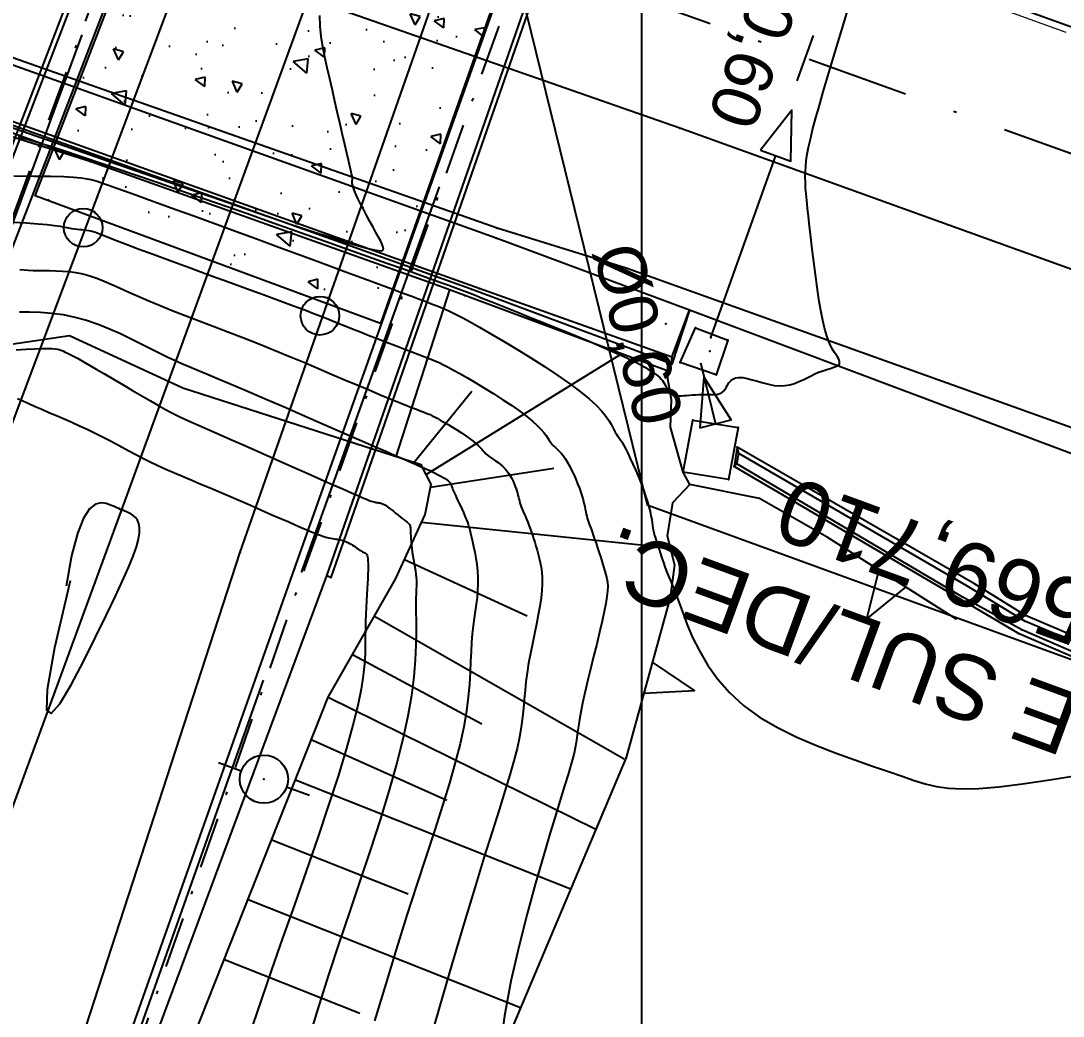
# Model space of a CAD drawing. Header units: metres. Extents: x 820373 to 834957, y 7564678 to 7566875.
# Drawn here: x 821280.7 to 821313.09, y 7564950.61 to 7564981.54 of the extents above; entities that cross this region are included whole.
import ezdxf
from ezdxf.enums import TextEntityAlignment as Align

# ---------------------------------------------------------------- set-up
doc = ezdxf.new("R2010")
doc.units = ezdxf.units.M
for name, pattern in [('XREF_GEO$0$DASHDOT', [25.4, 12.7, -6.35, 0, -6.35]), ('XREF_GEO$0$DASHED2', [0.375, 0.25, -0.125]), ('XREF_GEO$0$DGNStyle3', [83.551646, 59.679747, -23.871899]), ('XREF_TOP$0$DASHDOT', [25.4, 12.7, -6.35, 0, -6.35])]:
    doc.linetypes.add(name, pattern=pattern)
for name, color, linetype in [('P-MALHA-IMPAR', 1, 'Continuous'), ('XREF_GEO$0$F-HZ-EIXO', 42, 'XREF_GEO$0$DASHDOT'), ('XREF_GEO$0$F-HZ-ESTACA', 73, 'Continuous'), ('XREF_GEO$0$F-HZ-OAE_EXISTENTE', 55, 'Continuous'), ('XREF_GEO$0$F-HZ-PTO-NOTAVEL', 42, 'Continuous'), ('XREF_TOP$0$T-DI-MURETA', 23, 'Continuous'), ('XREF_TOP$0$T-EU-POSTE', 23, 'Continuous'), ('XREF_TOP$0$T-HD-VALETA_SARJETA', 132, 'Continuous'), ('XREF_TOP$0$T-HG-BARRANCO', 23, 'Continuous'), ('XREF_TOP$0$T-HG-CRISTA', 23, 'Continuous'), ('XREF_TOP$0$T-HG-PÉ', 23, 'Continuous'), ('XREF_TOP$0$T-HM-COTA', 252, 'Continuous'), ('XREF_TOP$0$T-HM-CURVA_INTERMEDIÁRIA', 252, 'Continuous'), ('XREF_TOP$0$T-HM-CURVA_MESTRA', 23, 'Continuous'), ('XREF_TOP$0$T-IU-CAIXA', 23, 'Continuous'), ('XREF_TOP$0$T-IU-TUBO', 23, 'Continuous'), ('XREF_TOP$0$T-OA-LAJE', 31, 'Continuous'), ('XREF_TOP$0$T-OA-PILAR', 31, 'Continuous'), ('XREF_TOP$0$T-SI-FAIXA', 23, 'Continuous'), ('XREF_TOP$0$T-SV-GUARD_RAIL', 23, 'Continuous'), ('XREF_TOP$0$T-SV-GUIA', 23, 'XREF_TOP$0$DASHDOT'), ('XREF_TOP$0$T-SV-PÉ_GUIA', 23, 'XREF_TOP$0$DASHDOT'), ('XREF_TOP$0$T-SV-RUA_PAVIMENTADA', 23, 'Continuous'), ('XREF_TOP$0$T-VE-VEGETAÇÃO', 92, 'Continuous')]:
    doc.layers.add(name, color=color, linetype=linetype)
doc.layers.add('XREF_GEO$0$F-HZ-FAIXA', color=11, linetype='XREF_GEO$0$DGNStyle3', lineweight=0)
doc.styles.add('XREF_GEO$0$ARIAL', font='arial.ttf')
doc.styles.add('XREF_TOP$0$ROMANS', font='arial.ttf', dxfattribs={"height": 1.5})

# ---------------------------------------------------------------- blocks, each defined once
blk = doc.blocks.new('MALHA-IMPAR')
at = {"layer": 'P-MALHA-IMPAR'}
blk.add_line((821300, 7564878.482), (821300, 7565129.035), dxfattribs=at)
blk = doc.blocks.new('XREF_TOP$0$PONTO')
at = {"layer": 'XREF_TOP$0$T-HM-COTA'}
blk.add_point((0, 0), dxfattribs=at)
blk = doc.blocks.new('XREF_TOP$0$MATO 01')
blk.add_lwpolyline([(0.5, 0), (0, 1.5), (-0.5, 0)])
blk = doc.blocks.new('XREF_TOP$0$POSTE 01')
for points in [[(-1.5, 0), (-0.75, 0)], [(0.75, 0), (1.5, 0)]]:
    blk.add_lwpolyline(points)
blk.add_circle((0, 0), 0.75)
at = {"style": 'XREF_TOP$0$ROMANS'}
blk.add_attdef('PST', text='', height=1.5, dxfattribs=at).set_placement((2.25, 0), align=Align.MIDDLE_LEFT)
blk = doc.blocks.new('XREF_TOP$0$TUBULAÇÃO')
blk.add_lwpolyline([(-0.5, 0), (0.5, 0), (0, 1.5)], close=True)
at = {"style": 'XREF_TOP$0$ROMANS'}
blk.add_attdef('T', text='', height=1.5, rotation=90, dxfattribs=at).set_placement((-2, 0), align=Align.MIDDLE_LEFT)
blk = doc.blocks.new('XREF_TOP')
at = {"layer": 'XREF_TOP$0$T-OA-LAJE', "transparency": 33554572}
h = blk.add_hatch(dxfattribs=at)
h.set_pattern_fill('AR-CONC', color=256, scale=0.5)
h.set_pattern_definition([(143.33905, (824593.489, 7561771.7188), (0.1043458, 3.5984875), [0.375, -4.125]), (88.33905, (824593.489, 7561771.719), (-3.7141684, -0.911634), [0.3, -3.3]), (193.7905, (824593.4978, 7561772.0187), (-3.6098225, 2.6868534), [0.318701, -3.5057106]), (139.52325, (824592.491, 7561771.6606), (0.515387, 5.3753506), [0.5625, -6.1875]), (189.97469, (824592.534, 7561772.1085), (-5.134519, 4.381691), [0.478052, -5.258569]), (84.52322, (824592.491, 7561771.6606), (-5.134519, 4.381691), [0.45, -4.95]), (114.33905, (824592.7113, 7561772.1743), (1.8358443, 3.0967202), [0.375, -4.125]), (59.33905, (824592.7113, 7561772.1743), (-3.6904538, 1.0033314), [0.3, -3.3]), (164.7905, (824592.8642, 7561772.4324), (-1.8546096, 4.1000516), [0.318701, -3.5057106]), (130.839052, (824593.4891, 7561771.7188), (-1.6651848, -0.03625007), [0, -3.26, 0, -3.35, 0, -3.3125]), (100.83905, (824593.4891, 7561771.7188), (-2.0453224, 1.1982532), [0, -1.91, 0, -3.185, 0, -1.2625]), (60.839052, (824593.554, 7561770.6057), (-0.0428781, 2.67114944), [0, -1.25, 0, -3.9, 0, -5.175]), (50.83905, (824593.5832, 7561770.1066), (-0.669512, 2.8818278), [0, -1.625, 0, -2.59, 0, -3.675])])
h.paths.add_polyline_path([(821300.108, 7565021.642), (821306.754, 7565019.297), (821308.745, 7565018.551), (821305.633, 7565010.422), (821300.214, 7564995.522), (821297.835, 7564989.016), (821291.872, 7564972.135), (821281.138, 7564976.099), (821287.591, 7564992.852), (821295.152, 7565013.463), (821298.185, 7565022.293)])
at = {"layer": 'XREF_TOP$0$T-DI-MURETA'}
for points in [[(821299.514, 7565030.299, 828.8), (821299.676, 7565030.26, 828.647), (821294.002, 7565013.607, 828.957), (821286.602, 7564993.328, 828.962), (821277.258, 7564969.044, 828.8), (821277.133, 7564969.101, 828.834), (821286.472, 7564993.408, 829.043), (821293.854, 7565013.664, 829.078)], [(821312.776, 7565025.509, 828.819), (821306.629, 7565010.054, 828.923), (821298.82, 7564988.628, 829.013), (821290.331, 7564964.242, 828.889), (821290.206, 7564964.287, 828.788), (821298.702, 7564988.681, 829.002), (821306.517, 7565010.114, 828.99), (821312.669, 7565025.575, 828.943)]]:
    blk.add_polyline3d(points, close=True, dxfattribs=at)
blk.add_polyline3d([(821300.817, 7564970.646, 821.827), (821294.492, 7564973.001, 822.628), (821293.654, 7564973.316, 822.629), (821282.856, 7564977.166, 822.698), (821274.512, 7564980.211, 821.202)], dxfattribs=at)
at = {"layer": 'XREF_TOP$0$T-HD-VALETA_SARJETA'}
for points in [[(821271.041, 7564951.698, 828.763), (821278.376, 7564969.163, 828.802), (821287.515, 7564992.877, 828.828), (821295.088, 7565013.485, 828.838), (821300.721, 7565030.005, 828.825), (821304.47, 7565042.17, 828.765)], [(821283.765, 7564949.109, 828.794), (821289.201, 7564964.505, 828.793), (821297.896, 7564988.974, 828.865), (821305.753, 7565010.393, 828.856), (821311.808, 7565025.835, 828.835), (821317.172, 7565038.035, 828.744)], [(821301.475, 7564972.543, 821.675), (821295.47, 7564974.785, 821.298), (821275.404, 7564981.965, 819.979), (821261.171, 7564986.926, 818.825), (821242.67, 7564993.804, 817.695), (821222.025, 7565001.503, 816.517), (821204.194, 7565007.428, 815.522), (821185.244, 7565012.044, 813.786), (821175.993, 7565014.081, 814.606), (821172.07, 7565013.69, 814.396), (821170.991, 7565013.016, 814.446), (821165.033, 7565011.097, 813.977)], [(821300.928, 7564971.083, 821.62), (821294.942, 7564973.224, 821.184), (821274.772, 7564980.435, 819.862), (821260.882, 7564985.913, 818.603), (821242.314, 7564992.801, 817.479), (821221.544, 7565000.43, 816.272), (821203.905, 7565006.509, 815.283), (821184.862, 7565011.176, 813.573), (821175.955, 7565012.879, 814.333), (821172.372, 7565012.641, 814.244)], [(821300.93, 7564970.865, 821.807), (821294.697, 7564973.202, 821.384), (821274.636, 7564980.358, 820.058), (821260.747, 7564985.654, 818.828), (821242.224, 7564992.529, 817.682), (821221.412, 7565000.137, 816.572), (821203.849, 7565006.262, 815.497), (821184.884, 7565010.953, 813.761), (821175.91, 7565012.607, 814.54), (821172.414, 7565012.352, 814.422), (821171.267, 7565012.195, 814.414), (821164.93, 7565010.157, 814.054)], [(821329.311, 7564956.005, 823.412), (821327.659, 7564956.378, 823.275), (821324.511, 7564957.691, 823.209), (821311.922, 7564963.056, 822.756), (821310.33, 7564964.043, 822.628), (821302.957, 7564968.289, 822)], [(821330.59, 7564955.569, 823.078), (821327.568, 7564956.191, 823.017), (821324.494, 7564957.565, 822.9), (821311.896, 7564962.88, 822.481), (821310.093, 7564963.978, 822.334), (821303.006, 7564968.097, 821.795)], [(821330.247, 7564954.7, 823.068), (821327.457, 7564955.981, 822.992), (821324.33, 7564957.192, 822.922), (821311.8, 7564962.607, 822.488), (821309.948, 7564963.642, 822.339), (821302.951, 7564967.773, 821.804)], [(821329.08, 7564955.078, 823.06), (821327.394, 7564955.803, 823.262), (821324.272, 7564957.073, 823.169), (821311.722, 7564962.492, 822.737), (821309.931, 7564963.544, 822.636), (821302.86, 7564967.69, 822.056)]]:
    blk.add_polyline3d(points, dxfattribs=at)
for points in [[(821300.93, 7564970.865, 821.807), (821300.928, 7564971.083, 821.62), (821301.475, 7564972.543, 821.675)], [(821302.86, 7564967.69, 822.056), (821302.951, 7564967.773, 821.804), (821303.006, 7564968.097, 821.795), (821302.957, 7564968.289, 822)]]:
    blk.add_polyline3d(points, close=True, dxfattribs=at)
at = {"layer": 'XREF_TOP$0$T-HG-BARRANCO'}
for p, q in [((821292.359, 7564967.994), (821294.026, 7564973.176)), ((821293.296, 7564967.442), (821299.366, 7564971.186)), ((821292.909, 7564967.817), (821294.715, 7564970.031)), ((821297.256, 7564967.626), (821293.429, 7564967.04)), ((821293.152, 7564965.953), (821300.879, 7564965.165)), ((821292.621, 7564964.797), (821296.43, 7564963.049)), ((821291.683, 7564963.032), (821299.446, 7564958.606)), ((821291.005, 7564961.842), (821295.022, 7564959.694)), ((821290.252, 7564960.521), (821298.564, 7564956.42)), ((821293.936, 7564957.31), (821289.724, 7564959.189)), ((821289.232, 7564957.946), (821297.754, 7564954.571)), ((821288.495, 7564956.087), (821292.738, 7564954.407)), ((821287.759, 7564954.228), (821296.226, 7564950.874)), ((821287.022, 7564952.368), (821291.227, 7564950.703))]:
    blk.add_line(p, q, dxfattribs=at)
at = {"layer": 'XREF_TOP$0$T-HG-CRISTA'}
blk.add_polyline3d([(821285.424, 7564948.333, 828.953), (821290.252, 7564960.521, 828.738), (821292.341, 7564964.186, 827.351), (821293.262, 7564966.193, 826.657), (821293.449, 7564967.142, 826.311), (821293.142, 7564967.742, 825.964), (821285.73, 7564970.126, 826.477), (821282.206, 7564971.752, 826.733), (821278.013, 7564971.128, 826.989), (821277.145, 7564970.471, 827.848), (821276.504, 7564969.367, 828.706), (821275.898, 7564967.844, 828.853), (821269.83, 7564952.3, 828.756)], dxfattribs=at)
at = {"layer": 'XREF_TOP$0$T-HG-PÉ'}
for points in [[(821282.856, 7564977.166, 822.698), (821270.322, 7564981.101, 819.852), (821269.126, 7564980.986, 819.939), (821268.071, 7564980.011, 820.026), (821266.4, 7564977.421, 820.201), (821262.624, 7564967.641, 820.912), (821260.607, 7564961.313, 821.308)], [(821301.484, 7564967.124, 822.516), (821301.276, 7564967.509, 822.382), (821300.889, 7564968.915, 822.154), (821300.922, 7564969.764, 822.04), (821300.795, 7564970.48, 821.926), (821300.817, 7564970.646, 821.827)]]:
    blk.add_polyline3d(points, dxfattribs=at)
at = {"layer": 'XREF_TOP$0$T-HM-CURVA_INTERMEDIÁRIA', "flags": 128}
for points in [[(821280.599, 7564977.938), (821280.974, 7564977.84), (821281.413, 7564977.709), (821281.943, 7564977.538), (821282.584, 7564977.326), (821283.321, 7564977.077), (821284.133, 7564976.799), (821285, 7564976.5), (821285.898, 7564976.188), (821286.807, 7564975.871), (821287.706, 7564975.557), (821288.573, 7564975.252), (821289.389, 7564974.964), (821290.15, 7564974.695), (821290.852, 7564974.446), (821291.494, 7564974.218), (821292.073, 7564974.011), (821292.587, 7564973.828), (821293.034, 7564973.668), (821293.41, 7564973.533), (821293.718, 7564973.422), (821293.971, 7564973.33), (821294.187, 7564973.251), (821294.384, 7564973.177), (821294.58, 7564973.102), (821294.792, 7564973.02), (821295.038, 7564972.922), (821295.335, 7564972.804), (821295.696, 7564972.659), (821296.11, 7564972.494), (821296.559, 7564972.313), (821297.028, 7564972.123), (821297.498, 7564971.932), (821297.954, 7564971.745), (821298.378, 7564971.57), (821298.754, 7564971.411), (821299.068, 7564971.276), (821299.326, 7564971.161), (821299.534, 7564971.065), (821299.7, 7564970.984), (821299.833, 7564970.916), (821299.94, 7564970.858), (821300.028, 7564970.807), (821300.106, 7564970.761), (821300.18, 7564970.716), (821300.251, 7564970.672), (821300.319, 7564970.629), (821300.384, 7564970.586), (821300.444, 7564970.543), (821300.5, 7564970.499), (821300.551, 7564970.453), (821300.597, 7564970.406), (821300.638, 7564970.357), (821300.673, 7564970.307), (821300.704, 7564970.257), (821300.731, 7564970.209), (821300.754, 7564970.164), (821300.774, 7564970.122), (821300.791, 7564970.086), (821300.806, 7564970.057), (821300.819, 7564970.035), (821300.83, 7564970.019), (821300.84, 7564970.009), (821300.85, 7564970.002), (821300.858, 7564969.998), (821300.866, 7564969.995), (821300.873, 7564969.992), (821300.881, 7564969.988), (821300.889, 7564969.981), (821300.897, 7564969.973), (821300.906, 7564969.962), (821300.916, 7564969.951), (821300.927, 7564969.939), (821300.938, 7564969.927), (821300.95, 7564969.916), (821300.964, 7564969.906), (821300.979, 7564969.897), (821300.997, 7564969.89), (821301.019, 7564969.885), (821301.046, 7564969.882), (821301.079, 7564969.88), (821301.12, 7564969.88), (821301.171, 7564969.882), (821301.232, 7564969.886), (821301.303, 7564969.892), (821301.385, 7564969.899), (821301.474, 7564969.906), (821301.569, 7564969.913), (821301.666, 7564969.92), (821301.765, 7564969.926), (821301.863, 7564969.929), (821301.958, 7564969.93), (821302.048, 7564969.929), (821302.133, 7564969.926), (821302.213, 7564969.925), (821302.287, 7564969.928), (821302.355, 7564969.937), (821302.418, 7564969.954), (821302.474, 7564969.982), (821302.525, 7564970.023), (821302.57, 7564970.078), (821302.613, 7564970.144), (821302.657, 7564970.214), (821302.704, 7564970.284), (821302.76, 7564970.349), (821302.828, 7564970.403), (821302.91, 7564970.441), (821303.011, 7564970.458), (821303.132, 7564970.451), (821303.272, 7564970.424), (821303.426, 7564970.384), (821303.591, 7564970.336), (821303.762, 7564970.287), (821303.937, 7564970.243), (821304.11, 7564970.21), (821304.279, 7564970.195), (821304.44, 7564970.202), (821304.593, 7564970.229), (821304.739, 7564970.271), (821304.878, 7564970.325), (821305.01, 7564970.385), (821305.136, 7564970.449), (821305.256, 7564970.511), (821305.371, 7564970.567), (821305.481, 7564970.615), (821305.586, 7564970.654), (821305.684, 7564970.687), (821305.775, 7564970.714), (821305.858, 7564970.738), (821305.931, 7564970.76), (821305.995, 7564970.781), (821306.047, 7564970.802), (821306.088, 7564970.826), (821306.117, 7564970.853), (821306.135, 7564970.883), (821306.143, 7564970.917), (821306.14, 7564970.955), (821306.127, 7564970.997), (821306.105, 7564971.045), (821306.073, 7564971.098), (821306.032, 7564971.158), (821305.984, 7564971.229), (821305.93, 7564971.318), (821305.872, 7564971.43), (821305.809, 7564971.571), (821305.746, 7564971.746), (821305.681, 7564971.961), (821305.618, 7564972.222), (821305.556, 7564972.532), (821305.498, 7564972.881), (821305.442, 7564973.258), (821305.389, 7564973.652), (821305.339, 7564974.049), (821305.293, 7564974.44), (821305.25, 7564974.812), (821305.211, 7564975.153), (821305.177, 7564975.455), (821305.147, 7564975.719), (821305.121, 7564975.953), (821305.101, 7564976.161), (821305.086, 7564976.35), (821305.077, 7564976.525), (821305.074, 7564976.691), (821305.078, 7564976.855), (821305.088, 7564977.021), (821305.107, 7564977.199), (821305.136, 7564977.393), (821305.178, 7564977.612), (821305.233, 7564977.864), (821305.304, 7564978.154), (821305.393, 7564978.491), (821305.502, 7564978.881), (821305.631, 7564979.328), (821305.775, 7564979.818), (821305.929, 7564980.333), (821306.087, 7564980.855), (821306.242, 7564981.366), (821306.39, 7564981.847)], [(821279.907, 7564978.4), (821280.956, 7564978.036), (821282.061, 7564977.652), (821283.184, 7564977.262), (821284.291, 7564976.877), (821285.343, 7564976.511), (821286.303, 7564976.178), (821287.136, 7564975.889), (821287.814, 7564975.654), (821288.352, 7564975.469), (821288.772, 7564975.325), (821289.099, 7564975.214), (821289.357, 7564975.128), (821289.57, 7564975.058), (821289.76, 7564974.996), (821289.954, 7564974.934), (821290.168, 7564974.865), (821290.399, 7564974.791), (821290.64, 7564974.714), (821290.882, 7564974.64), (821291.116, 7564974.569), (821291.335, 7564974.506), (821291.529, 7564974.455), (821291.691, 7564974.418), (821291.813, 7564974.398), (821291.898, 7564974.396), (821291.948, 7564974.413), (821291.968, 7564974.451), (821291.961, 7564974.509), (821291.931, 7564974.588), (821291.88, 7564974.689), (821291.812, 7564974.814), (821291.732, 7564974.961), (821291.642, 7564975.125), (821291.546, 7564975.301), (821291.449, 7564975.482), (821291.354, 7564975.662), (821291.264, 7564975.835), (821291.185, 7564975.995), (821291.118, 7564976.136), (821291.068, 7564976.253), (821291.033, 7564976.347), (821291.01, 7564976.421), (821290.998, 7564976.479), (821290.993, 7564976.523), (821290.994, 7564976.555), (821290.997, 7564976.579), (821291.002, 7564976.598), (821291.005, 7564976.614), (821291.005, 7564976.635), (821291.001, 7564976.666), (821290.992, 7564976.714), (821290.976, 7564976.785), (821290.953, 7564976.886), (821290.922, 7564977.023), (821290.88, 7564977.204), (821290.828, 7564977.431), (821290.766, 7564977.699), (821290.697, 7564978.001), (821290.621, 7564978.329), (821290.542, 7564978.674), (821290.46, 7564979.029), (821290.378, 7564979.386), (821290.296, 7564979.738), (821290.218, 7564980.077), (821290.145, 7564980.406), (821290.083, 7564980.73), (821290.033, 7564981.051), (821289.999, 7564981.375), (821289.986, 7564981.706)], [(821280.478, 7564976.718), (821281.112, 7564976.714), (821281.624, 7564976.707), (821282.025, 7564976.697), (821282.335, 7564976.681), (821282.574, 7564976.661), (821282.763, 7564976.633), (821282.923, 7564976.597), (821283.073, 7564976.552), (821283.235, 7564976.496), (821283.425, 7564976.429), (821283.651, 7564976.349), (821283.92, 7564976.253), (821284.235, 7564976.14), (821284.602, 7564976.007), (821285.027, 7564975.853), (821285.515, 7564975.676), (821286.07, 7564975.474), (821286.694, 7564975.246), (821287.37, 7564974.999), (821288.078, 7564974.739), (821288.798, 7564974.475), (821289.509, 7564974.214), (821290.191, 7564973.963), (821290.822, 7564973.731), (821291.384, 7564973.524), (821291.859, 7564973.348), (821292.254, 7564973.201), (821292.579, 7564973.08), (821292.843, 7564972.981), (821293.059, 7564972.9), (821293.236, 7564972.833), (821293.384, 7564972.777), (821293.514, 7564972.728), (821293.635, 7564972.681), (821293.757, 7564972.632), (821293.888, 7564972.577), (821294.035, 7564972.509), (821294.207, 7564972.424), (821294.412, 7564972.317), (821294.658, 7564972.183), (821294.954, 7564972.017), (821295.303, 7564971.816), (821295.694, 7564971.585), (821296.113, 7564971.332), (821296.544, 7564971.066), (821296.972, 7564970.793), (821297.383, 7564970.521), (821297.761, 7564970.258), (821298.092, 7564970.012), (821298.364, 7564969.789), (821298.58, 7564969.59), (821298.749, 7564969.413), (821298.877, 7564969.256), (821298.972, 7564969.12), (821299.042, 7564969.003), (821299.094, 7564968.903), (821299.135, 7564968.821), (821299.172, 7564968.753), (821299.208, 7564968.695), (821299.244, 7564968.641), (821299.281, 7564968.587), (821299.322, 7564968.525), (821299.369, 7564968.452), (821299.422, 7564968.361), (821299.484, 7564968.247), (821299.556, 7564968.106), (821299.635, 7564967.941), (821299.719, 7564967.759), (821299.805, 7564967.564), (821299.89, 7564967.362), (821299.972, 7564967.159), (821300.048, 7564966.96), (821300.114, 7564966.771), (821300.17, 7564966.595), (821300.215, 7564966.435), (821300.251, 7564966.29), (821300.28, 7564966.159), (821300.302, 7564966.043), (821300.318, 7564965.942), (821300.331, 7564965.855), (821300.341, 7564965.783), (821300.349, 7564965.725), (821300.358, 7564965.676), (821300.367, 7564965.632), (821300.377, 7564965.59), (821300.391, 7564965.543), (821300.408, 7564965.489), (821300.43, 7564965.421), (821300.458, 7564965.336), (821300.492, 7564965.231), (821300.532, 7564965.11), (821300.575, 7564964.978), (821300.621, 7564964.841), (821300.667, 7564964.704), (821300.712, 7564964.574), (821300.754, 7564964.456), (821300.792, 7564964.356), (821300.825, 7564964.276), (821300.855, 7564964.209), (821300.886, 7564964.141), (821300.921, 7564964.063), (821300.963, 7564963.963), (821301.016, 7564963.83), (821301.084, 7564963.652), (821301.168, 7564963.418), (821301.275, 7564963.12), (821301.408, 7564962.769), (821301.575, 7564962.376), (821301.783, 7564961.956), (821302.038, 7564961.521), (821302.346, 7564961.085), (821302.715, 7564960.661), (821303.15, 7564960.262), (821303.655, 7564959.899), (821304.214, 7564959.572), (821304.809, 7564959.278), (821305.42, 7564959.015), (821306.03, 7564958.779), (821306.619, 7564958.568), (821307.169, 7564958.38), (821307.661, 7564958.211), (821308.084, 7564958.06), (821308.455, 7564957.929), (821308.803, 7564957.822), (821309.151, 7564957.74), (821309.528, 7564957.688), (821309.959, 7564957.667), (821310.47, 7564957.682), (821311.088, 7564957.735), (821311.829, 7564957.826), (821312.67, 7564957.949), (821313.581, 7564958.092)], [(821280.447, 7564975.278), (821280.877, 7564975.258), (821281.229, 7564975.235), (821281.514, 7564975.209), (821281.741, 7564975.181), (821281.92, 7564975.154), (821282.062, 7564975.128), (821282.177, 7564975.105), (821282.275, 7564975.086), (821282.365, 7564975.072), (821282.449, 7564975.062), (821282.528, 7564975.054), (821282.602, 7564975.049), (821282.673, 7564975.043), (821282.742, 7564975.036), (821282.808, 7564975.026), (821282.874, 7564975.013), (821282.941, 7564974.994), (821283.02, 7564974.967), (821283.12, 7564974.929), (821283.254, 7564974.876), (821283.432, 7564974.805), (821283.665, 7564974.713), (821283.966, 7564974.597), (821284.344, 7564974.455), (821284.805, 7564974.283), (821285.335, 7564974.089), (821285.911, 7564973.879), (821286.512, 7564973.66), (821287.118, 7564973.44), (821287.708, 7564973.225), (821288.259, 7564973.024), (821288.752, 7564972.842), (821289.171, 7564972.686), (821289.523, 7564972.553), (821289.821, 7564972.438), (821290.079, 7564972.337), (821290.31, 7564972.244), (821290.528, 7564972.157), (821290.744, 7564972.07), (821290.973, 7564971.978), (821291.225, 7564971.879), (821291.495, 7564971.773), (821291.775, 7564971.664), (821292.058, 7564971.555), (821292.337, 7564971.448), (821292.603, 7564971.346), (821292.849, 7564971.251), (821293.068, 7564971.168), (821293.254, 7564971.096), (821293.415, 7564971.034), (821293.558, 7564970.975), (821293.694, 7564970.916), (821293.831, 7564970.851), (821293.979, 7564970.775), (821294.146, 7564970.685), (821294.343, 7564970.574), (821294.574, 7564970.441), (821294.833, 7564970.288), (821295.111, 7564970.121), (821295.396, 7564969.944), (821295.68, 7564969.763), (821295.952, 7564969.583), (821296.203, 7564969.409), (821296.422, 7564969.246), (821296.602, 7564969.098), (821296.746, 7564968.966), (821296.86, 7564968.847), (821296.949, 7564968.742), (821297.018, 7564968.649), (821297.074, 7564968.567), (821297.121, 7564968.494), (821297.165, 7564968.431), (821297.212, 7564968.375), (821297.261, 7564968.324), (821297.313, 7564968.275), (821297.367, 7564968.224), (821297.424, 7564968.168), (821297.484, 7564968.104), (821297.546, 7564968.028), (821297.61, 7564967.938), (821297.677, 7564967.831), (821297.745, 7564967.71), (821297.813, 7564967.578), (821297.879, 7564967.439), (821297.942, 7564967.297), (821298.001, 7564967.154), (821298.054, 7564967.015), (821298.101, 7564966.883), (821298.14, 7564966.76), (821298.172, 7564966.648), (821298.198, 7564966.544), (821298.22, 7564966.45), (821298.238, 7564966.363), (821298.254, 7564966.283), (821298.269, 7564966.21), (821298.284, 7564966.143), (821298.3, 7564966.081), (821298.318, 7564966.021), (821298.338, 7564965.961), (821298.361, 7564965.897), (821298.387, 7564965.828), (821298.416, 7564965.75), (821298.45, 7564965.66), (821298.487, 7564965.556), (821298.529, 7564965.435), (821298.574, 7564965.301), (821298.622, 7564965.158), (821298.67, 7564965.009), (821298.718, 7564964.858), (821298.765, 7564964.71), (821298.808, 7564964.569), (821298.847, 7564964.437), (821298.881, 7564964.318), (821298.908, 7564964.205), (821298.926, 7564964.089), (821298.934, 7564963.962), (821298.93, 7564963.816), (821298.912, 7564963.643), (821298.879, 7564963.434), (821298.83, 7564963.18), (821298.763, 7564962.878), (821298.683, 7564962.535), (821298.593, 7564962.164), (821298.498, 7564961.779), (821298.402, 7564961.391), (821298.311, 7564961.012), (821298.227, 7564960.657), (821298.156, 7564960.335), (821298.101, 7564960.058), (821298.059, 7564959.821), (821298.027, 7564959.614), (821298.001, 7564959.432), (821297.978, 7564959.265), (821297.955, 7564959.106), (821297.927, 7564958.947), (821297.891, 7564958.779), (821297.844, 7564958.595), (821297.782, 7564958.379), (821297.703, 7564958.118), (821297.603, 7564957.794), (821297.479, 7564957.395), (821297.329, 7564956.903), (821297.149, 7564956.305), (821296.936, 7564955.585), (821296.691, 7564954.736), (821296.429, 7564953.782), (821296.169, 7564952.756), (821295.929, 7564951.689), (821295.729, 7564950.615), (821295.586, 7564949.564)], [(821280.655, 7564972.499), (821280.97, 7564972.499), (821281.305, 7564972.486), (821281.655, 7564972.457), (821282.014, 7564972.408), (821282.378, 7564972.334), (821282.742, 7564972.234), (821283.102, 7564972.11), (821283.454, 7564971.97), (821283.797, 7564971.818), (821284.125, 7564971.661), (821284.437, 7564971.505), (821284.729, 7564971.356), (821284.997, 7564971.22), (821285.242, 7564971.1), (821285.473, 7564970.992), (821285.703, 7564970.889), (821285.946, 7564970.785), (821286.214, 7564970.672), (821286.521, 7564970.545), (821286.879, 7564970.395), (821287.301, 7564970.217), (821287.795, 7564970.006), (821288.345, 7564969.77), (821288.932, 7564969.517), (821289.533, 7564969.256), (821290.128, 7564968.997), (821290.697, 7564968.749), (821291.219, 7564968.521), (821291.672, 7564968.323), (821292.042, 7564968.162), (821292.333, 7564968.034), (821292.555, 7564967.937), (821292.719, 7564967.865), (821292.836, 7564967.813), (821292.915, 7564967.779), (821292.966, 7564967.756), (821293.001, 7564967.74), (821293.027, 7564967.729), (821293.048, 7564967.72), (821293.063, 7564967.713), (821293.073, 7564967.708), (821293.081, 7564967.705), (821293.085, 7564967.703), (821293.088, 7564967.702), (821293.09, 7564967.702), (821293.091, 7564967.701), (821293.093, 7564967.701), (821293.094, 7564967.701), (821293.095, 7564967.701), (821293.095, 7564967.701), (821293.096, 7564967.701), (821293.097, 7564967.7), (821293.098, 7564967.7), (821293.099, 7564967.7), (821293.1, 7564967.7), (821293.101, 7564967.699), (821293.102, 7564967.698), (821293.104, 7564967.697), (821293.106, 7564967.696), (821293.108, 7564967.694), (821293.111, 7564967.692), (821293.114, 7564967.689), (821293.118, 7564967.686), (821293.123, 7564967.683), (821293.127, 7564967.68), (821293.132, 7564967.677), (821293.137, 7564967.674), (821293.141, 7564967.672), (821293.146, 7564967.67), (821293.15, 7564967.669), (821293.156, 7564967.668), (821293.165, 7564967.666), (821293.178, 7564967.662), (821293.197, 7564967.656), (821293.225, 7564967.645), (821293.261, 7564967.63), (821293.309, 7564967.609), (821293.368, 7564967.581), (821293.437, 7564967.549), (821293.512, 7564967.512), (821293.591, 7564967.473), (821293.67, 7564967.431), (821293.747, 7564967.39), (821293.818, 7564967.35), (821293.88, 7564967.311), (821293.931, 7564967.276), (821293.972, 7564967.245), (821294.004, 7564967.216), (821294.028, 7564967.19), (821294.046, 7564967.166), (821294.059, 7564967.144), (821294.068, 7564967.125), (821294.074, 7564967.107), (821294.08, 7564967.09), (821294.085, 7564967.073), (821294.091, 7564967.054), (821294.099, 7564967.03), (821294.11, 7564967.001), (821294.125, 7564966.965), (821294.144, 7564966.919), (821294.169, 7564966.862), (821294.201, 7564966.793), (821294.238, 7564966.713), (821294.279, 7564966.626), (821294.322, 7564966.535), (821294.366, 7564966.441), (821294.409, 7564966.348), (821294.45, 7564966.258), (821294.487, 7564966.174), (821294.52, 7564966.098), (821294.549, 7564966.027), (821294.575, 7564965.957), (821294.599, 7564965.884), (821294.622, 7564965.806), (821294.647, 7564965.717), (821294.673, 7564965.615), (821294.702, 7564965.495), (821294.734, 7564965.355), (821294.769, 7564965.197), (821294.803, 7564965.024), (821294.836, 7564964.838), (821294.864, 7564964.643), (821294.886, 7564964.441), (821294.899, 7564964.236), (821294.902, 7564964.03), (821294.893, 7564963.825), (821294.875, 7564963.619), (821294.849, 7564963.41), (821294.819, 7564963.195), (821294.786, 7564962.972), (821294.754, 7564962.737), (821294.726, 7564962.489), (821294.703, 7564962.223), (821294.688, 7564961.938), (821294.676, 7564961.63), (821294.66, 7564961.294), (821294.637, 7564960.928), (821294.599, 7564960.526), (821294.542, 7564960.084), (821294.459, 7564959.6), (821294.346, 7564959.069), (821294.197, 7564958.486), (821294.014, 7564957.849), (821293.801, 7564957.155), (821293.56, 7564956.401), (821293.293, 7564955.582), (821293.005, 7564954.696), (821292.697, 7564953.74), (821292.373, 7564952.71), (821292.036, 7564951.609), (821291.692, 7564950.457)], [(821280.554, 7564971.314), (821280.864, 7564971.334), (821281.135, 7564971.348), (821281.355, 7564971.357), (821281.527, 7564971.359), (821281.661, 7564971.356), (821281.761, 7564971.349), (821281.836, 7564971.338), (821281.893, 7564971.324), (821281.939, 7564971.308), (821281.981, 7564971.289), (821282.026, 7564971.27), (821282.079, 7564971.246), (821282.144, 7564971.215), (821282.226, 7564971.174), (821282.329, 7564971.121), (821282.458, 7564971.051), (821282.616, 7564970.962), (821282.809, 7564970.852), (821283.039, 7564970.718), (821283.299, 7564970.565), (821283.58, 7564970.399), (821283.873, 7564970.226), (821284.168, 7564970.052), (821284.456, 7564969.883), (821284.729, 7564969.725), (821284.977, 7564969.584), (821285.194, 7564969.464), (821285.391, 7564969.36), (821285.578, 7564969.265), (821285.77, 7564969.174), (821285.978, 7564969.079), (821286.215, 7564968.973), (821286.493, 7564968.851), (821286.825, 7564968.705), (821287.22, 7564968.532), (821287.663, 7564968.336), (821288.14, 7564968.125), (821288.631, 7564967.908), (821289.121, 7564967.691), (821289.592, 7564967.482), (821290.026, 7564967.289), (821290.408, 7564967.12), (821290.723, 7564966.981), (821290.976, 7564966.87), (821291.174, 7564966.783), (821291.327, 7564966.718), (821291.441, 7564966.67), (821291.524, 7564966.636), (821291.586, 7564966.613), (821291.634, 7564966.598), (821291.674, 7564966.587), (821291.709, 7564966.579), (821291.74, 7564966.573), (821291.767, 7564966.57), (821291.792, 7564966.567), (821291.815, 7564966.564), (821291.837, 7564966.561), (821291.86, 7564966.557), (821291.883, 7564966.551), (821291.909, 7564966.542), (821291.937, 7564966.529), (821291.969, 7564966.513), (821292.005, 7564966.492), (821292.046, 7564966.466), (821292.093, 7564966.433), (821292.147, 7564966.393), (821292.208, 7564966.347), (821292.274, 7564966.295), (821292.344, 7564966.239), (821292.414, 7564966.182), (821292.483, 7564966.127), (821292.549, 7564966.074), (821292.609, 7564966.026), (821292.66, 7564965.985), (821292.702, 7564965.953), (821292.734, 7564965.928), (821292.759, 7564965.907), (821292.777, 7564965.888), (821292.789, 7564965.867), (821292.797, 7564965.844), (821292.801, 7564965.815), (821292.804, 7564965.777), (821292.806, 7564965.729), (821292.808, 7564965.67), (821292.81, 7564965.602), (821292.814, 7564965.525), (821292.818, 7564965.44), (821292.825, 7564965.346), (821292.834, 7564965.246), (821292.847, 7564965.14), (821292.863, 7564965.027), (821292.881, 7564964.911), (821292.901, 7564964.794), (821292.922, 7564964.676), (821292.941, 7564964.561), (821292.959, 7564964.45), (821292.973, 7564964.345), (821292.984, 7564964.248), (821292.989, 7564964.16), (821292.99, 7564964.074), (821292.988, 7564963.983), (821292.984, 7564963.878), (821292.98, 7564963.752), (821292.977, 7564963.597), (821292.975, 7564963.404), (821292.977, 7564963.167), (821292.982, 7564962.878), (821292.984, 7564962.535), (821292.977, 7564962.134), (821292.955, 7564961.676), (821292.91, 7564961.156), (821292.836, 7564960.574), (821292.726, 7564959.927), (821292.573, 7564959.213), (821292.374, 7564958.433), (821292.133, 7564957.595), (821291.86, 7564956.708), (821291.561, 7564955.785), (821291.244, 7564954.833), (821290.919, 7564953.865), (821290.592, 7564952.891), (821290.273, 7564951.92), (821289.966, 7564950.963), (821289.675, 7564950.024)], [(821280.592, 7564969.799), (821280.764, 7564969.724), (821280.946, 7564969.643), (821281.141, 7564969.556), (821281.35, 7564969.465), (821281.572, 7564969.369), (821281.804, 7564969.269), (821282.041, 7564969.167), (821282.282, 7564969.061), (821282.523, 7564968.953), (821282.76, 7564968.844), (821282.99, 7564968.734), (821283.212, 7564968.623), (821283.426, 7564968.512), (821283.637, 7564968.4), (821283.845, 7564968.288), (821284.055, 7564968.175), (821284.268, 7564968.062), (821284.488, 7564967.949), (821284.717, 7564967.836), (821284.957, 7564967.722), (821285.208, 7564967.609), (821285.469, 7564967.494), (821285.738, 7564967.378), (821286.013, 7564967.262), (821286.295, 7564967.143), (821286.581, 7564967.023), (821286.871, 7564966.901), (821287.162, 7564966.776), (821287.453, 7564966.651), (821287.74, 7564966.526), (821288.02, 7564966.403), (821288.292, 7564966.284), (821288.551, 7564966.17), (821288.795, 7564966.063), (821289.021, 7564965.964), (821289.227, 7564965.874), (821289.413, 7564965.794), (821289.58, 7564965.722), (821289.73, 7564965.66), (821289.864, 7564965.606), (821289.982, 7564965.561), (821290.086, 7564965.523), (821290.177, 7564965.494), (821290.256, 7564965.472), (821290.325, 7564965.457), (821290.386, 7564965.446), (821290.439, 7564965.438), (821290.488, 7564965.433), (821290.533, 7564965.428), (821290.577, 7564965.422), (821290.622, 7564965.413), (821290.668, 7564965.401), (821290.715, 7564965.386), (821290.764, 7564965.367), (821290.813, 7564965.346), (821290.862, 7564965.323), (821290.911, 7564965.297), (821290.96, 7564965.27), (821291.006, 7564965.241), (821291.052, 7564965.212), (821291.095, 7564965.183), (821291.136, 7564965.154), (821291.176, 7564965.126), (821291.213, 7564965.1), (821291.248, 7564965.076), (821291.281, 7564965.056), (821291.312, 7564965.039), (821291.34, 7564965.027), (821291.366, 7564965.017), (821291.39, 7564965.006), (821291.411, 7564964.994), (821291.43, 7564964.977), (821291.446, 7564964.954), (821291.46, 7564964.922), (821291.471, 7564964.88), (821291.479, 7564964.824), (821291.485, 7564964.755), (821291.488, 7564964.673), (821291.49, 7564964.578), (821291.488, 7564964.468), (821291.485, 7564964.344), (821291.48, 7564964.207), (821291.472, 7564964.055), (821291.463, 7564963.888), (821291.452, 7564963.708), (821291.441, 7564963.516), (821291.43, 7564963.311), (821291.42, 7564963.096), (821291.411, 7564962.871), (821291.405, 7564962.637), (821291.401, 7564962.395), (821291.399, 7564962.143), (821291.393, 7564961.869), (821291.375, 7564961.558), (821291.336, 7564961.196), (821291.269, 7564960.767), (821291.166, 7564960.256), (821291.019, 7564959.649), (821290.82, 7564958.931), (821290.564, 7564958.094), (821290.26, 7564957.16), (821289.923, 7564956.157), (821289.564, 7564955.115), (821289.197, 7564954.062), (821288.834, 7564953.028), (821288.488, 7564952.041), (821288.172, 7564951.13), (821287.896, 7564950.316)], [(821282.233, 7564964.137), (821281.746, 7564962.052), (821281.514, 7564960.755), (821281.494, 7564960.118), (821281.641, 7564960.015), (821281.912, 7564960.317), (821282.261, 7564960.898), (821282.646, 7564961.63), (821283.02, 7564962.386), (821283.35, 7564963.06), (821283.628, 7564963.641), (821283.859, 7564964.135), (821284.044, 7564964.552), (821284.187, 7564964.9), (821284.29, 7564965.189), (821284.357, 7564965.427), (821284.388, 7564965.623), (821284.389, 7564965.785), (821284.364, 7564965.917), (821284.319, 7564966.022), (821284.258, 7564966.105), (821284.189, 7564966.169), (821284.116, 7564966.217), (821284.045, 7564966.253), (821283.981, 7564966.28), (821283.929, 7564966.302), (821283.884, 7564966.32), (821283.842, 7564966.338), (821283.798, 7564966.357), (821283.745, 7564966.379), (821283.68, 7564966.407), (821283.596, 7564966.442), (821283.488, 7564966.487), (821283.353, 7564966.536), (821283.195, 7564966.559), (821283.021, 7564966.516), (821282.836, 7564966.369), (821282.645, 7564966.078), (821282.456, 7564965.607), (821282.274, 7564964.915), (821282.106, 7564963.965)]]:
    blk.add_lwpolyline(points, dxfattribs=at)
at = {"layer": 'XREF_TOP$0$T-HM-CURVA_MESTRA', "flags": 128}
blk.add_lwpolyline([(821280.669, 7564973.811), (821280.805, 7564973.797), (821280.938, 7564973.786), (821281.08, 7564973.779), (821281.236, 7564973.777), (821281.408, 7564973.777), (821281.592, 7564973.777), (821281.786, 7564973.774), (821281.989, 7564973.764), (821282.198, 7564973.747), (821282.411, 7564973.717), (821282.626, 7564973.674), (821282.842, 7564973.614), (821283.061, 7564973.539), (821283.287, 7564973.449), (821283.525, 7564973.347), (821283.779, 7564973.233), (821284.051, 7564973.109), (821284.347, 7564972.977), (821284.671, 7564972.837), (821285.024, 7564972.692), (821285.404, 7564972.54), (821285.809, 7564972.383), (821286.235, 7564972.22), (821286.678, 7564972.051), (821287.134, 7564971.876), (821287.601, 7564971.696), (821288.074, 7564971.509), (821288.55, 7564971.317), (821289.023, 7564971.122), (821289.49, 7564970.928), (821289.943, 7564970.737), (821290.377, 7564970.552), (821290.788, 7564970.376), (821291.17, 7564970.213), (821291.517, 7564970.066), (821291.825, 7564969.936), (821292.097, 7564969.824), (821292.334, 7564969.727), (821292.54, 7564969.644), (821292.717, 7564969.573), (821292.869, 7564969.514), (821292.998, 7564969.465), (821293.106, 7564969.423), (821293.197, 7564969.388), (821293.276, 7564969.357), (821293.347, 7564969.329), (821293.413, 7564969.3), (821293.481, 7564969.268), (821293.553, 7564969.231), (821293.635, 7564969.186), (821293.732, 7564969.132), (821293.845, 7564969.066), (821293.972, 7564968.991), (821294.108, 7564968.909), (821294.249, 7564968.823), (821294.388, 7564968.734), (821294.522, 7564968.645), (821294.645, 7564968.56), (821294.752, 7564968.48), (821294.841, 7564968.407), (821294.912, 7564968.342), (821294.971, 7564968.282), (821295.02, 7564968.228), (821295.064, 7564968.178), (821295.105, 7564968.13), (821295.148, 7564968.085), (821295.196, 7564968.042), (821295.251, 7564967.998), (821295.314, 7564967.954), (821295.382, 7564967.909), (821295.453, 7564967.861), (821295.526, 7564967.81), (821295.599, 7564967.755), (821295.669, 7564967.695), (821295.736, 7564967.629), (821295.798, 7564967.557), (821295.855, 7564967.479), (821295.906, 7564967.398), (821295.952, 7564967.315), (821295.994, 7564967.232), (821296.03, 7564967.149), (821296.061, 7564967.07), (821296.088, 7564966.995), (821296.11, 7564966.925), (821296.128, 7564966.86), (821296.145, 7564966.799), (821296.159, 7564966.74), (821296.174, 7564966.682), (821296.189, 7564966.624), (821296.206, 7564966.564), (821296.227, 7564966.502), (821296.25, 7564966.437), (821296.278, 7564966.367), (821296.308, 7564966.294), (821296.341, 7564966.216), (821296.376, 7564966.134), (821296.413, 7564966.049), (821296.45, 7564965.959), (821296.487, 7564965.865), (821296.524, 7564965.766), (821296.561, 7564965.664), (821296.598, 7564965.557), (821296.634, 7564965.447), (821296.67, 7564965.332), (821296.706, 7564965.214), (821296.74, 7564965.092), (821296.774, 7564964.966), (821296.808, 7564964.837), (821296.838, 7564964.701), (821296.865, 7564964.557), (821296.885, 7564964.4), (821296.897, 7564964.23), (821296.899, 7564964.042), (821296.889, 7564963.835), (821296.866, 7564963.605), (821296.828, 7564963.351), (821296.779, 7564963.077), (821296.721, 7564962.787), (821296.658, 7564962.487), (821296.594, 7564962.181), (821296.532, 7564961.875), (821296.476, 7564961.573), (821296.43, 7564961.279), (821296.394, 7564960.998), (821296.367, 7564960.725), (821296.344, 7564960.454), (821296.319, 7564960.18), (821296.289, 7564959.895), (821296.248, 7564959.595), (821296.193, 7564959.273), (821296.118, 7564958.924), (821296.02, 7564958.539), (821295.895, 7564958.104), (821295.742, 7564957.602), (821295.559, 7564957.017), (821295.342, 7564956.33), (821295.09, 7564955.527), (821294.802, 7564954.589), (821294.473, 7564953.501), (821294.106, 7564952.256), (821293.71, 7564950.891), (821293.298, 7564949.455)], dxfattribs=at)
at = {"layer": 'XREF_TOP$0$T-IU-CAIXA'}
for points in [[(821302.307, 7564970.535, 821.737), (821301.184, 7564970.925, 821.664), (821301.664, 7564971.994, 821.714), (821302.673, 7564971.619, 821.821)], [(821302.992, 7564968.9, 822.373), (821302.686, 7564967.281, 822.37), (821301.276, 7564967.509, 822.382), (821301.582, 7564969.129, 822.385)]]:
    blk.add_polyline3d(points, close=True, dxfattribs=at)
at = {"layer": 'XREF_TOP$0$T-IU-TUBO', "elevation": 820.82}
for points in [[(821302.14, 7564971.7), (821304.157, 7564977.35)], [(821301.826, 7564970.874), (821302.287, 7564969.014)]]:
    blk.add_lwpolyline(points, dxfattribs=at)
at = {"layer": 'XREF_TOP$0$T-OA-LAJE', "elevation": 828.629}
blk.add_lwpolyline([(821300.108, 7565021.642), (821306.754, 7565019.297), (821308.745, 7565018.551), (821305.633, 7565010.422), (821300.214, 7564995.522), (821297.835, 7564989.016), (821291.872, 7564972.135), (821281.138, 7564976.099), (821287.591, 7564992.852), (821295.152, 7565013.463), (821298.185, 7565022.293), (821300.108, 7565021.642)], dxfattribs=at)
at = {"layer": 'XREF_TOP$0$T-OA-PILAR'}
for centre in [(821282.635, 7564975.111, 823.562), (821289.992, 7564972.374, 823.611)]:
    blk.add_circle(centre, 0.6, dxfattribs=at)
at = {"layer": 'XREF_TOP$0$T-SI-FAIXA'}
for points in [[(821272.812, 7564951.353, 828.831), (821280.056, 7564968.016, 828.94), (821289.169, 7564992.313, 828.9), (821296.713, 7565013.34, 828.909), (821300.152, 7565022.589, 828.949), (821307.047, 7565041.142, 828.862)], [(821277.825, 7564949.995, 828.974), (821283.818, 7564966.288, 829.031), (821292.764, 7564990.845, 828.945), (821300.516, 7565012.14, 828.974), (821303.751, 7565021.022, 828.992), (821310.563, 7565039.723, 828.973)], [(821282.449, 7564949.436, 828.844), (821287.511, 7564965.026, 828.904), (821296.2, 7564989.852, 828.907), (821303.984, 7565010.901, 828.939), (821309.127, 7565025.084, 828.939), (821314.103, 7565038.738, 828.901)], [(821172.022, 7565031.911, 814.53), (821190.125, 7565025.402, 815.088), (821207.794, 7565019.106, 815.798), (821226.115, 7565012.596, 816.722), (821246.427, 7565005.202, 817.992), (821264.988, 7564998.495, 819.194), (821281.359, 7564992.906, 820.284), (821299.196, 7564986.461, 821.453), (821321.688, 7564978.353, 823.022), (821341.431, 7564970.981, 824.336), (821359.829, 7564964.457, 825.476), (821377.965, 7564957.897, 826.63), (821396.162, 7564951.372, 827.868), (821417.705, 7564943.599, 829.258), (821436.631, 7564936.789, 830.498), (821454.933, 7564930.177, 831.64), (821473.796, 7564923.399, 832.834), (821491.178, 7564917.152, 833.982), (821509.224, 7564910.571, 835.169), (821527.683, 7564903.953, 836.376), (821548.369, 7564896.564, 837.45), (821566.224, 7564890.124, 838.497), (821583.895, 7564883.794, 839.535)], [(821356.915, 7564958.134, 825.499), (821336.833, 7564965.379, 824.168), (821330.149, 7564967.79, 823.691), (821320.046, 7564971.402, 823.002), (821301.179, 7564978.202, 821.745), (821271.654, 7564988.509, 819.827)], [(821318.07, 7564967.205, 822.825), (821299.513, 7564973.851, 821.598), (821295.5, 7564975.093, 821.293), (821275.342, 7564982.188, 819.981), (821261.408, 7564987.421, 818.858)]]:
    blk.add_polyline3d(points, dxfattribs=at)
at = {"layer": 'XREF_TOP$0$T-SV-GUARD_RAIL'}
blk.add_polyline3d([(821284.482, 7564948.863, 828.942), (821290.206, 7564964.287, 828.788)], dxfattribs=at)
at = {"layer": 'XREF_TOP$0$T-SV-GUIA', "ltscale": 0.125}
for p, q in [((821278.145, 7564969.243, 828.923), (821286.974, 7564993.039, 828.962)), ((821289.503, 7564964.468, 828.878), (821298.243, 7564988.852, 829.002)), ((821284.141, 7564949.052, 828.886), (821289.503, 7564964.468, 828.878))]:
    blk.add_line(p, q, dxfattribs=at)
at = {"layer": 'XREF_TOP$0$T-SV-PÉ_GUIA'}
for points in [[(821270.799, 7564951.901, 828.707), (821278.207, 7564969.186, 828.758), (821287.02, 7564993.064, 828.828), (821294.526, 7565013.562, 828.818), (821300.319, 7565030.048, 828.771), (821304.161, 7565042.43, 828.699)], [(821284.003, 7564949.078, 828.73), (821289.432, 7564964.423, 828.749), (821298.156, 7564988.819, 828.864), (821306.068, 7565010.389, 828.838), (821311.947, 7565025.727, 828.819)]]:
    blk.add_polyline3d(points, dxfattribs=at)
at = {"layer": 'XREF_TOP$0$T-SV-RUA_PAVIMENTADA', "ltscale": 22}
blk.add_polyline3d([(821366.198, 7564909.404, 826.952), (821366.801, 7564911.766, 826.884), (821367.235, 7564914.165, 826.814), (821367.499, 7564916.588, 826.742), (821367.59, 7564919.024, 826.668), (821367.509, 7564921.459, 826.591), (821367.243, 7564923.966, 826.509), (821366.795, 7564926.447, 826.425), (821366.167, 7564928.887, 826.338), (821365.361, 7564931.275, 826.249), (821364.383, 7564933.598, 826.157), (821362.183, 7564937.282, 825.902), (821359.719, 7564940.794, 825.65), (821357.003, 7564944.116, 825.4), (821354.049, 7564947.229, 825.152), (821350.874, 7564950.118, 824.907), (821347.927, 7564952.449, 824.694), (821344.835, 7564954.586, 824.483), (821341.611, 7564956.519, 824.274), (821338.27, 7564958.241, 824.067), (821334.824, 7564959.744, 823.861), (821317.902, 7564966.369, 822.812), (821301.475, 7564972.543, 821.675)], dxfattribs=at)
at = {"layer": 'XREF_TOP$0$T-VE-VEGETAÇÃO'}
for points in [[(821309.75, 7564962.955, 822.768), (821305.752, 7564965.491, 822.642), (821303.648, 7564966.695, 822.579), (821301.484, 7564967.124, 822.516), (821300.947, 7564966.555, 822.655), (821300.787, 7564965.535, 822.793), (821301.012, 7564964.634, 822.932), (821300.879, 7564963.618, 823.071), (821299.504, 7564958.648, 823.09)], [(821299.504, 7564958.648, 823.09), (821291.471, 7564939.595, 824.503), (821286.767, 7564930.658, 826.49), (821283.495, 7564919.15, 828.412)]]:
    blk.add_polyline3d(points, dxfattribs=at)
at = {"layer": 'XREF_TOP$0$T-EU-POSTE', "rotation": 160.3218198399105}
blk.add_blockref('XREF_TOP$0$POSTE 01', (821288.251, 7564957.971, 828.947), dxfattribs=at)
at = {"layer": 'XREF_TOP$0$T-HM-COTA', "rotation": 160.3219444444443}
for p in [(821301.179, 7564978.202, 821.745), (821282.856, 7564977.166, 822.698), (821282.983, 7564975.6, 823.562), (821283.184, 7564975.343, 827.125), (821295.5, 7564975.093, 821.293), (821295.47, 7564974.785, 821.298), (821299.513, 7564973.851, 821.598), (821293.654, 7564973.316, 822.629), (821294.492, 7564973.001, 822.628), (821294.697, 7564973.202, 821.384), (821294.942, 7564973.224, 821.184), (821289.735, 7564972.924, 827.136), (821290.214, 7564972.931, 823.611), (821301.475, 7564972.543, 821.675), (821300.737, 7564972.125, 821.622), (821301.664, 7564971.994, 821.714), (821302.14, 7564971.7, 820.82), (821302.673, 7564971.619, 821.821), (821300.928, 7564971.083, 821.62), (821302.11, 7564971.269, 820.821), (821300.93, 7564970.865, 821.807), (821301.184, 7564970.925, 821.664), (821301.826, 7564970.874, 820.82), (821300.795, 7564970.48, 821.926), (821300.817, 7564970.646, 821.827), (821302.307, 7564970.535, 821.737), (821301.582, 7564969.129, 822.385), (821302.992, 7564968.9, 822.373), (821302.957, 7564968.289, 822), (821303.006, 7564968.097, 821.795), (821302.951, 7564967.773, 821.804), (821293.142, 7564967.742, 825.964), (821302.86, 7564967.69, 822.056), (821301.484, 7564967.124, 822.516), (821302.686, 7564967.281, 822.37), (821283.818, 7564966.288, 829.031), (821287.511, 7564965.026, 828.904), (821289.201, 7564964.505, 828.793), (821289.432, 7564964.423, 828.749), (821289.503, 7564964.468, 828.878), (821290.206, 7564964.287, 828.788), (821290.331, 7564964.242, 828.889), (821310.093, 7564963.978, 822.334), (821310.33, 7564964.043, 822.628), (821300.879, 7564963.618, 823.071), (821309.948, 7564963.642, 822.339), (821309.931, 7564963.544, 822.636), (821309.75, 7564962.955, 822.768), (821311.922, 7564963.056, 822.756), (821311.8, 7564962.607, 822.488), (821311.896, 7564962.88, 822.481), (821311.722, 7564962.492, 822.737), (821290.252, 7564960.521, 828.738), (821299.504, 7564958.648, 823.09), (821288.251, 7564957.971, 828.947)]:
    blk.add_blockref('XREF_TOP$0$PONTO', p, dxfattribs=at)
at = {"layer": 'XREF_TOP$0$T-IU-TUBO'}
ref = blk.add_blockref('XREF_TOP$0$TUBULAÇÃO', (821304.157, 7564977.35, 820.82), dxfattribs=dict(at, rotation=340.3561859907907))
ref.add_attrib('T', 'Ø0,60', dxfattribs={"layer": '0', "height": 1.5, "rotation": -109.6438, "style": 'XREF_TOP$0$ROMANS'}).set_placement((821304.659, 7564983.687, 820.82), align=Align.MIDDLE_LEFT)
ref = blk.add_blockref('XREF_TOP$0$TUBULAÇÃO', (821302.287, 7564969.014, 822.379), dxfattribs=dict(at, rotation=13.92214037126248))
ref.add_attrib('T', 'Ø0,60', dxfattribs={"layer": '0', "height": 1.5, "rotation": 283.9221, "style": 'XREF_TOP$0$ROMANS'}).set_placement((821299.202, 7564974.572, 822.379), align=Align.MIDDLE_LEFT)
at = {"layer": 'XREF_TOP$0$T-IU-TUBO', "rotation": 13.92214037491399}
blk.add_blockref('XREF_TOP$0$TUBULAÇÃO', (821302.287, 7564969.014, 822.379), dxfattribs=at)
at = {"layer": 'XREF_TOP$0$T-VE-VEGETAÇÃO'}
for p, rotation in [((821307.78, 7564964.205, 822.706), 147.6094714071368), ((821300.19, 7564961.13, 823.079), 254.5368457083625)]:
    blk.add_blockref('XREF_TOP$0$MATO 01', p, dxfattribs=dict(at, rotation=rotation))
blk = doc.blocks.new('XREF_GEO$0$AeccTickLine')
at = {"layer": 'XREF_GEO$0$F-HZ-ESTACA', "lineweight": -2}
blk.add_line((0, 1), (0, -1), dxfattribs=at)
blk = doc.blocks.new('XREF_GEO')
at = {"layer": 'XREF_GEO$0$F-HZ-EIXO', "ltscale": 0.25, "flags": 128}
blk.add_lwpolyline([(821848.282, 7564784.757), (821170.87, 7565028.709)], dxfattribs=at)
at = {"layer": 'XREF_GEO$0$F-HZ-FAIXA', "linetype": 'XREF_GEO$0$DASHED2', "ltscale": 10}
blk.add_line((821849.467, 7564788.051), (821172.055, 7565032.002), dxfattribs=at)
at = {"layer": 'XREF_GEO$0$F-HZ-OAE_EXISTENTE'}
blk.add_lwpolyline([(821300.108, 7565021.642), (821306.754, 7565019.296), (821308.745, 7565018.551), (821305.633, 7565010.422), (821300.214, 7564995.522), (821297.835, 7564989.016), (821291.872, 7564972.135), (821281.138, 7564976.099), (821287.591, 7564992.852), (821295.152, 7565013.463), (821298.185, 7565022.293), (821300.108, 7565021.642)], dxfattribs=at)
at = {"layer": 'XREF_GEO$0$F-HZ-PTO-NOTAVEL', "linetype": 'Continuous', "lineweight": -3}
blk.add_lwpolyline([(821295.945, 7564983.666), (821300.162, 7564966.5), (821327.117, 7564956.671)], dxfattribs=at)
at = {"layer": 'XREF_GEO$0$F-HZ-ESTACA', "linetype": 'Continuous', "lineweight": -3, "xscale": 0.7499999999999999, "yscale": 0.7499999999999999, "zscale": 0.7499999999999999, "rotation": 160.1949300279233}
blk.add_blockref('XREF_GEO$0$AeccTickLine', (821305.08, 7564980.376), dxfattribs=at)
at = {"layer": 'XREF_GEO$0$F-HZ-PTO-NOTAVEL', "linetype": 'Continuous', "lineweight": -3, "insert": (821325.603, 7564954.068), "char_height": 2, "attachment_point": 1, "rotation": 159.8853, "style": 'XREF_GEO$0$ARIAL'}
blk.add_mtext('INÍCIO OAE SUL/DEC.\\P=EST.235+569,710', dxfattribs=at)

msp = doc.modelspace()

# ---------------------------------------------------------------- block references
at = {"ltscale": 100}
for name in ['XREF_GEO', 'XREF_TOP']:
    msp.add_blockref(name, (0, 0), dxfattribs=at)
at = {"layer": 'P-MALHA-IMPAR'}
msp.add_blockref('MALHA-IMPAR', (0, 0), dxfattribs=at)

doc.saveas('drawing.dxf')
